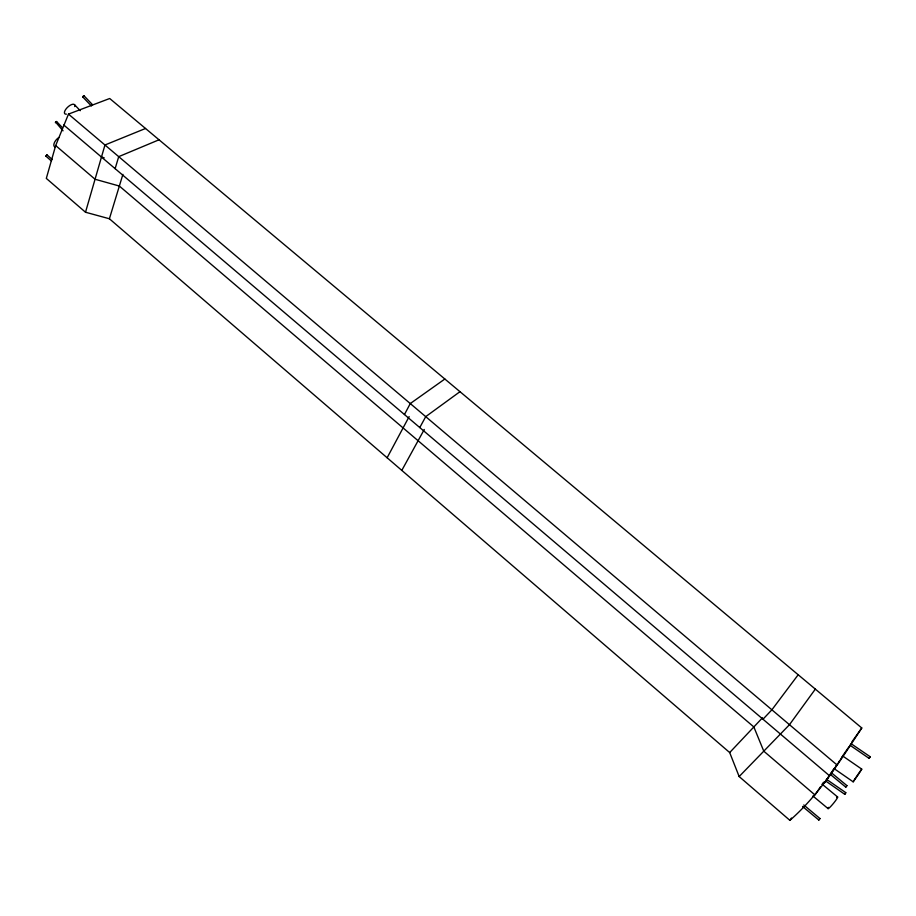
<?xml version="1.0" encoding="UTF-8"?>
<svg xmlns="http://www.w3.org/2000/svg" width="916" height="916" viewBox="0 0 916 916"><rect width="100%" height="100%" fill="white"/><g stroke="black" fill="none" stroke-linecap="round" stroke-linejoin="round"><path stroke-width="1.37" d="M846.899 785.619L845.697 787.084L846.945 785.63L831.717 773.058M55.67 145.564L46.315 178.402L85.509 212.237L109.405 218.764L729.686 752.563L739.155 776.55L789.89 820.358C819.614 794.39 840.247 760.566 861.773 727.98L109.702 98.504L68.482 114.111L55.67 145.564L95.058 179.25L119.355 186.04L753.857 726.961L763.784 751.177L815.022 794.996L820.45 786.855M85.509 212.237L104.962 144.991L145.529 128.48M819.179 819.373L818.801 820.026L820.003 818.56L803.767 804.969M818.767 819.992L802.542 806.458M115.13 168.659L118.714 156.647L159.029 139.793M109.405 218.764L122.893 174.384M842.296 756.627L842.743 756.021L861.773 769.131L858.223 774.684L853.162 781.829L834.155 768.661L834.579 768.077M404.448 414.536L410.276 403.555L444.855 379.018M387.125 457.771L409.131 416.62M419.78 427.554L425.722 416.643L459.981 391.682M845.812 792.661L826.782 779.516M401.803 470.4L424.268 429.478M842.743 756.032L842.319 756.708M850.769 744.181L850.048 745.258L869.089 758.345L870.189 756.742L851.113 743.712M844.712 794.275L825.74 781.05L826.759 779.55M854.788 779.173L853.162 781.829M842.113 757.005L840.361 759.639M855.12 778.669L858.487 773.688M833.881 768.787L824.549 782.791L839.159 761.7M821.995 784.531L823.553 782.207M789.89 820.358L791.458 818.034M839.548 760.841L838.667 762.146M836.938 764.677L837.35 764.081M836.548 765.249L835.552 766.681M842.617 755.952L849.086 746.597M861.773 727.98L851.765 742.097M858.899 773.093L861.716 769.177M815.343 689.107L789.477 724.693L739.155 776.55M798.191 674.76L771.89 709.808L762.982 719.22M870.154 756.765L869.112 758.322M819.362 819.133L819.969 818.526M729.686 752.563L762.49 717.8M845.743 787.096L830.503 774.547M62.368 127.622L56.597 121.53L55.532 122.057L63.055 130.816M51.239 160.861L45.88 156.121L46.968 154.85L52.361 159.613M46.934 154.827L45.915 156.144M82.715 96.901L83.928 95.699L82.658 96.844L91.371 105.97M101.47 157.06L104.206 157.827M55.349 122.71L56.597 121.53M822.431 784.405L837.625 796.989M812.927 796.004L828.098 808.633M68.482 114.111L837.11 765.043M63.754 125L829.61 775.841M83.928 95.699L92.608 104.802M74.471 104.642L80.264 110.71M836.663 797.538A7.523 0.813 -50.6 0 1 836.354 799.553A7.523 0.813 -50.6 0 1 830.114 807.099A7.523 0.813 -50.6 0 1 828.533 807.362M66.387 114.157A6.652 2.817 -43.1 0 1 65.105 110.412A6.652 2.817 -43.1 0 1 71.517 104.596A6.652 2.817 -43.1 0 1 74.723 106.588M55.361 147.064A6.527 3.217 -48.3 0 1 54.204 143.159A6.527 3.217 -48.3 0 1 58.864 137.503M844.735 794.241L845.766 792.706L844.77 794.183"/></g></svg>
